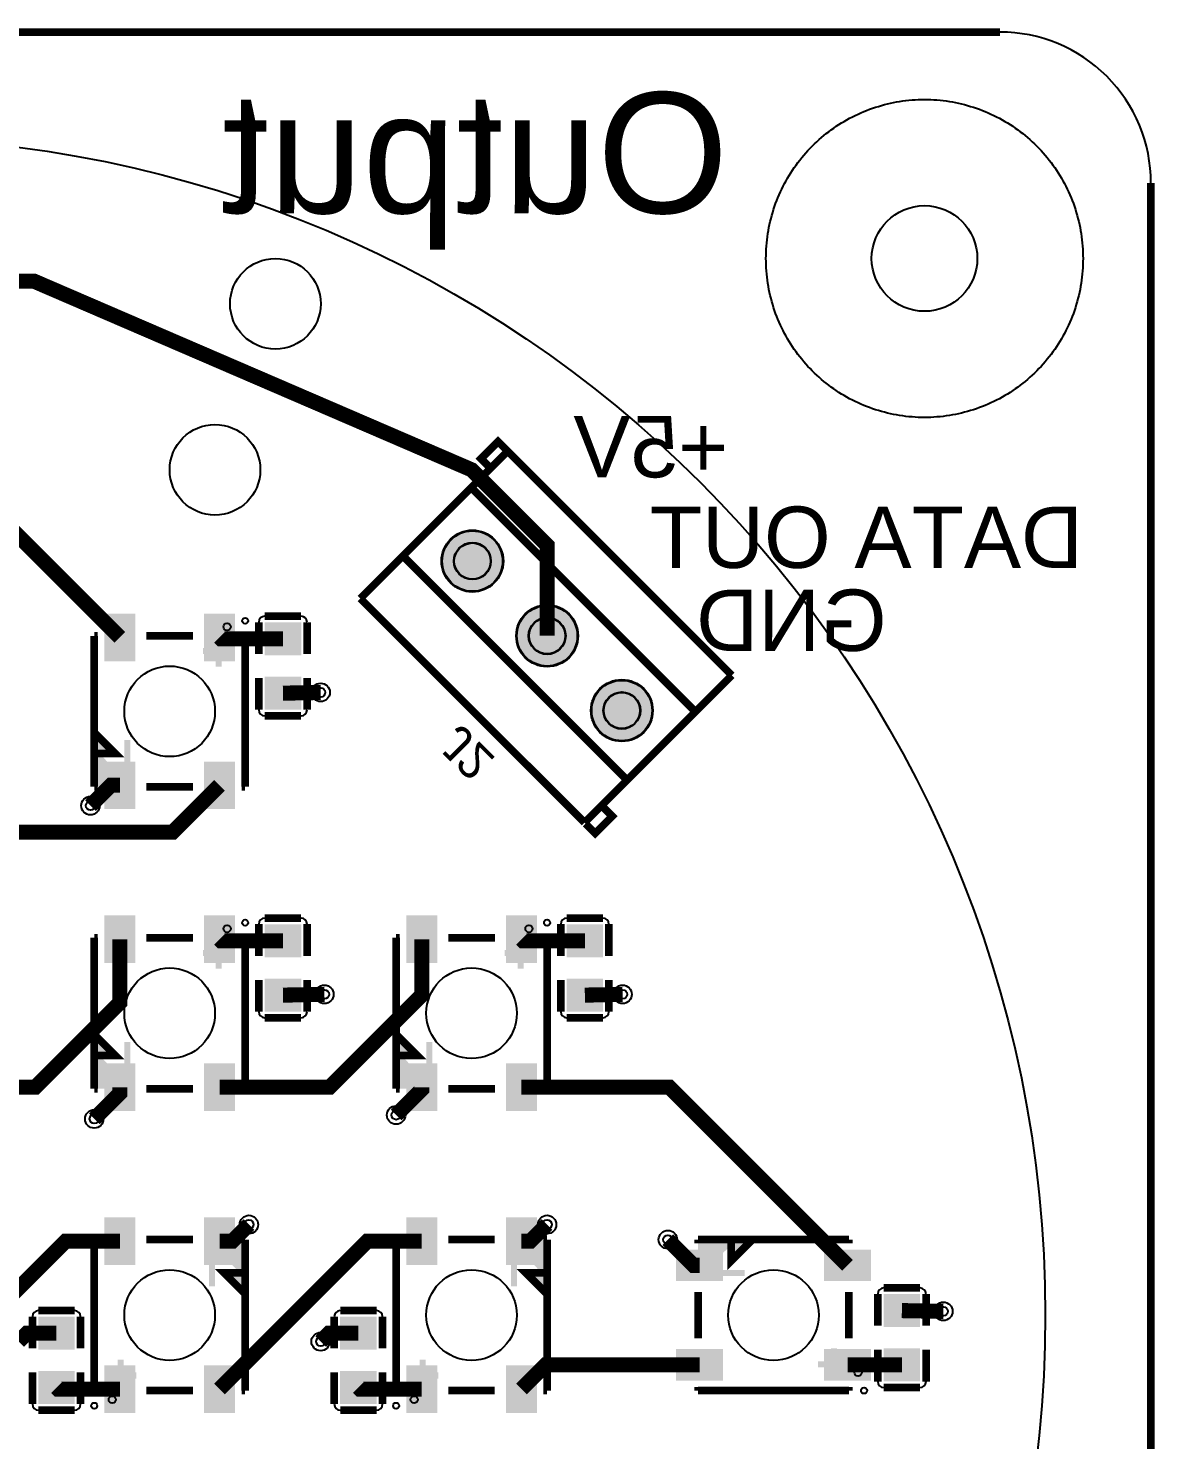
# Model space of a CAD drawing. Header units: millimetres. Extents: x -0.1 to 85.1, y -0.1 to 85.1.
# Drawn here: x 47.81 to 85.13, y 38.37 to 85.13 of the extents above; entities that cross this region are included whole.
import ezdxf

# ---------------------------------------------------------------- set-up
doc = ezdxf.new("R2010")
doc.units = ezdxf.units.MM
for name, color, linetype, true_color in [('BoardOutLine', 7, 'Continuous', 0xff00ff), ('BottomLayer', 7, 'Continuous', 0x0000ff), ('BottomSilkLayer', 7, 'Continuous', 0x66cc33), ('BottomSolderMaskLayer', 7, 'Continuous', 0xaa00ff), ('Document', 7, 'Continuous', 0xffffff), ('Hole', 7, 'Continuous', 0x222222), ('Multi-Layer', 7, 'Continuous', 0xc0c0c0), ('TopLayer', 7, 'Continuous', 0xff0000), ('TopPasteMaskLayer', 7, 'Continuous', 0x808080), ('TopSilkLayer', 7, 'Continuous', 0xffcc00), ('TopSolderMaskLayer', 7, 'Continuous', 0x800080)]:
    doc.layers.add(name, color=color, linetype=linetype, true_color=true_color)
doc.styles.get("Standard").update_dxf_attribs({"font": 'arial.ttf'})

msp = doc.modelspace()

# ---------------------------------------------------------------- hatches: boundary and pattern name
at = {"layer": 'BottomSolderMaskLayer'}
for points in [[(61.501, 67.476, 1), (63.552, 67.476, 1)], [(63.976, 65.001, 1), (66.027, 65.001, 1)], [(66.451, 62.526, 1), (68.502, 62.526, 1)]]:
    msp.add_hatch(color=256, dxfattribs=at).paths.add_polyline_path(points)
at = {"layer": 'Document'}
for points in [[(54.224, 65.024), (54.224, 63.974), (54.024, 63.974), (54.024, 65.024)], [(53.599, 64.599), (54.649, 64.599), (54.649, 64.399), (53.599, 64.399)], [(51.199, 59.999), (49.999, 59.999), (49.999, 61.299)], [(50.999, 60.499), (50.999, 61.549), (51.199, 61.549), (51.199, 60.499)], [(54.224, 55.024), (54.224, 53.974), (54.024, 53.974), (54.024, 55.024)], [(64.224, 55.024), (64.224, 53.974), (64.024, 53.974), (64.024, 55.024)], [(53.599, 54.599), (54.649, 54.599), (54.649, 54.399), (53.599, 54.399)], [(63.599, 54.599), (64.649, 54.599), (64.649, 54.399), (63.599, 54.399)], [(50.999, 50.499), (50.999, 51.549), (51.199, 51.549), (51.199, 50.499)], [(60.999, 50.499), (60.999, 51.549), (61.199, 51.549), (61.199, 50.499)], [(51.199, 49.999), (49.999, 49.999), (49.999, 51.299)], [(61.199, 49.999), (59.999, 49.999), (59.999, 51.299)], [(53.799, 44.999), (54.999, 44.999), (54.999, 43.699)], [(63.799, 44.999), (64.999, 44.999), (64.999, 43.699)], [(69.999, 43.799), (69.999, 44.999), (71.299, 44.999)], [(53.999, 44.499), (53.999, 43.449), (53.799, 43.449), (53.799, 44.499)], [(63.999, 44.499), (63.999, 43.449), (63.799, 43.449), (63.799, 44.499)], [(70.499, 43.999), (71.549, 43.999), (71.549, 43.799), (70.499, 43.799)], [(74.599, 41.399), (74.599, 40.349), (74.399, 40.349), (74.399, 41.399)], [(50.774, 39.974), (50.774, 41.024), (50.974, 41.024), (50.974, 39.974)], [(60.774, 39.974), (60.774, 41.024), (60.974, 41.024), (60.974, 39.974)], [(75.024, 40.774), (73.974, 40.774), (73.974, 40.974), (75.024, 40.974)], [(51.399, 40.399), (50.349, 40.399), (50.349, 40.599), (51.399, 40.599)], [(61.399, 40.399), (60.349, 40.399), (60.349, 40.599), (61.399, 40.599)]]:
    msp.add_hatch(color=256, dxfattribs=at).paths.add_polyline_path(points)
at = {"layer": 'Multi-Layer'}
for points in [[(61.526, 67.476, 1), (63.526, 67.476, 1)], [(64.001, 65.001, 1), (66.001, 65.001, 1)], [(66.476, 62.526, 1), (68.476, 62.526, 1)]]:
    msp.add_hatch(color=256, dxfattribs=at).paths.add_polyline_path(points)
at = {"layer": 'TopLayer'}
for points in [[(50.35, 64.198), (50.35, 65.7), (51.348, 65.7), (51.348, 64.198)], [(53.65, 64.198), (53.65, 65.7), (54.648, 65.7), (54.648, 64.198)], [(55.7, 64.4), (55.7, 65.4), (56.8, 65.4), (56.8, 64.4)], [(55.7, 62.6), (55.7, 63.6), (56.8, 63.6), (56.8, 62.6)], [(50.35, 59.3), (50.35, 60.798), (51.348, 60.798), (51.348, 59.3)], [(53.65, 59.3), (53.65, 60.798), (54.648, 60.798), (54.648, 59.3)], [(50.35, 54.198), (50.35, 55.7), (51.348, 55.7), (51.348, 54.198)], [(53.65, 54.198), (53.65, 55.7), (54.648, 55.7), (54.648, 54.198)], [(60.35, 54.198), (60.35, 55.7), (61.348, 55.7), (61.348, 54.198)], [(63.65, 54.198), (63.65, 55.7), (64.648, 55.7), (64.648, 54.198)], [(55.7, 54.4), (55.7, 55.4), (56.8, 55.4), (56.8, 54.4)], [(65.7, 54.4), (65.7, 55.4), (66.8, 55.4), (66.8, 54.4)], [(55.7, 52.6), (55.7, 53.6), (56.8, 53.6), (56.8, 52.6)], [(65.7, 52.6), (65.7, 53.6), (66.8, 53.6), (66.8, 52.6)], [(50.35, 49.3), (50.35, 50.798), (51.348, 50.798), (51.348, 49.3)], [(53.65, 49.3), (53.65, 50.798), (54.648, 50.798), (54.648, 49.3)], [(60.35, 49.3), (60.35, 50.798), (61.348, 50.798), (61.348, 49.3)], [(63.65, 49.3), (63.65, 50.798), (64.648, 50.798), (64.648, 49.3)], [(51.348, 45.698), (51.348, 44.2), (50.35, 44.2), (50.35, 45.698)], [(54.648, 45.698), (54.648, 44.2), (53.65, 44.2), (53.65, 45.698)], [(61.348, 45.698), (61.348, 44.2), (60.35, 44.2), (60.35, 45.698)], [(64.648, 45.698), (64.648, 44.2), (63.65, 44.2), (63.65, 45.698)], [(69.3, 44.648), (70.798, 44.648), (70.798, 43.65), (69.3, 43.65)], [(74.198, 44.648), (75.699, 44.648), (75.699, 43.65), (74.198, 43.65)], [(77.3, 43.15), (77.3, 42.15), (76.2, 42.15), (76.2, 43.15)], [(48.2, 41.4), (48.2, 42.4), (49.3, 42.4), (49.3, 41.4)], [(59.3, 42.4), (59.3, 41.4), (58.2, 41.4), (58.2, 42.4)], [(69.3, 41.348), (70.798, 41.348), (70.798, 40.35), (69.3, 40.35)], [(74.198, 41.348), (75.699, 41.348), (75.699, 40.35), (74.198, 40.35)], [(77.3, 41.35), (77.3, 40.35), (76.2, 40.35), (76.2, 41.35)], [(51.348, 40.8), (51.348, 39.298), (50.35, 39.298), (50.35, 40.8)], [(54.648, 40.8), (54.648, 39.298), (53.65, 39.298), (53.65, 40.8)], [(61.348, 40.8), (61.348, 39.298), (60.35, 39.298), (60.35, 40.8)], [(64.648, 40.8), (64.648, 39.298), (63.65, 39.298), (63.65, 40.8)], [(48.2, 39.6), (48.2, 40.6), (49.3, 40.6), (49.3, 39.6)], [(59.3, 40.6), (59.3, 39.6), (58.2, 39.6), (58.2, 40.6)]]:
    msp.add_hatch(color=256, dxfattribs=at).paths.add_polyline_path(points)
at = {"layer": 'TopPasteMaskLayer'}
for points in [[(50.35, 64.198), (50.35, 65.7), (51.348, 65.7), (51.348, 64.198)], [(53.65, 64.198), (53.65, 65.7), (54.648, 65.7), (54.648, 64.198)], [(55.7, 64.4), (55.7, 65.4), (56.8, 65.4), (56.8, 64.4)], [(55.7, 62.6), (55.7, 63.6), (56.8, 63.6), (56.8, 62.6)], [(50.35, 59.3), (50.35, 60.798), (51.348, 60.798), (51.348, 59.3)], [(53.65, 59.3), (53.65, 60.798), (54.648, 60.798), (54.648, 59.3)], [(50.35, 54.198), (50.35, 55.7), (51.348, 55.7), (51.348, 54.198)], [(53.65, 54.198), (53.65, 55.7), (54.648, 55.7), (54.648, 54.198)], [(60.35, 54.198), (60.35, 55.7), (61.348, 55.7), (61.348, 54.198)], [(63.65, 54.198), (63.65, 55.7), (64.648, 55.7), (64.648, 54.198)], [(55.7, 54.4), (55.7, 55.4), (56.8, 55.4), (56.8, 54.4)], [(65.7, 54.4), (65.7, 55.4), (66.8, 55.4), (66.8, 54.4)], [(55.7, 52.6), (55.7, 53.6), (56.8, 53.6), (56.8, 52.6)], [(65.7, 52.6), (65.7, 53.6), (66.8, 53.6), (66.8, 52.6)], [(50.35, 49.3), (50.35, 50.798), (51.348, 50.798), (51.348, 49.3)], [(53.65, 49.3), (53.65, 50.798), (54.648, 50.798), (54.648, 49.3)], [(60.35, 49.3), (60.35, 50.798), (61.348, 50.798), (61.348, 49.3)], [(63.65, 49.3), (63.65, 50.798), (64.648, 50.798), (64.648, 49.3)], [(51.348, 45.698), (51.348, 44.2), (50.35, 44.2), (50.35, 45.698)], [(54.648, 45.698), (54.648, 44.2), (53.65, 44.2), (53.65, 45.698)], [(61.348, 45.698), (61.348, 44.2), (60.35, 44.2), (60.35, 45.698)], [(64.648, 45.698), (64.648, 44.2), (63.65, 44.2), (63.65, 45.698)], [(69.3, 44.648), (70.798, 44.648), (70.798, 43.65), (69.3, 43.65)], [(74.198, 44.648), (75.699, 44.648), (75.699, 43.65), (74.198, 43.65)], [(77.3, 43.15), (77.3, 42.15), (76.2, 42.15), (76.2, 43.15)], [(48.2, 41.4), (48.2, 42.4), (49.3, 42.4), (49.3, 41.4)], [(59.3, 42.4), (59.3, 41.4), (58.2, 41.4), (58.2, 42.4)], [(69.3, 41.348), (70.798, 41.348), (70.798, 40.35), (69.3, 40.35)], [(74.198, 41.348), (75.699, 41.348), (75.699, 40.35), (74.198, 40.35)], [(77.3, 41.35), (77.3, 40.35), (76.2, 40.35), (76.2, 41.35)], [(51.348, 40.8), (51.348, 39.298), (50.35, 39.298), (50.35, 40.8)], [(54.648, 40.8), (54.648, 39.298), (53.65, 39.298), (53.65, 40.8)], [(61.348, 40.8), (61.348, 39.298), (60.35, 39.298), (60.35, 40.8)], [(64.648, 40.8), (64.648, 39.298), (63.65, 39.298), (63.65, 40.8)], [(48.2, 39.6), (48.2, 40.6), (49.3, 40.6), (49.3, 39.6)], [(59.3, 40.6), (59.3, 39.6), (58.2, 39.6), (58.2, 40.6)]]:
    msp.add_hatch(color=256, dxfattribs=at).paths.add_polyline_path(points)
at = {"layer": 'TopSilkLayer'}
for points in [[(50.699, 61.099), (50.099, 61.099), (49.999, 61.199), (49.999, 61.799)], [(50.699, 51.099), (50.099, 51.099), (49.999, 51.199), (49.999, 51.799)], [(60.699, 51.099), (60.099, 51.099), (59.999, 51.199), (59.999, 51.799)], [(71.099, 44.299), (71.099, 44.899), (71.199, 44.999), (71.799, 44.999)], [(54.299, 43.899), (54.899, 43.899), (54.999, 43.799), (54.999, 43.199)], [(64.299, 43.899), (64.899, 43.899), (64.999, 43.799), (64.999, 43.199)]]:
    msp.add_hatch(color=256, dxfattribs=at).paths.add_polyline_path(points)
at = {"layer": 'TopSolderMaskLayer'}
for points in [[(61.501, 67.476, 1), (63.552, 67.476, 1)], [(63.976, 65.001, 1), (66.027, 65.001, 1)], [(50.333, 64.16), (50.333, 65.738), (51.365, 65.738), (51.365, 64.16)], [(53.633, 64.16), (53.633, 65.738), (54.665, 65.738), (54.665, 64.16)], [(55.644, 64.354), (55.644, 65.446), (56.856, 65.446), (56.856, 64.354)], [(55.644, 62.554), (55.644, 63.646), (56.856, 63.646), (56.856, 62.554)], [(66.451, 62.526, 1), (68.502, 62.526, 1)], [(50.333, 59.262), (50.333, 60.836), (51.365, 60.836), (51.365, 59.262)], [(53.633, 59.262), (53.633, 60.836), (54.665, 60.836), (54.665, 59.262)], [(50.333, 54.16), (50.333, 55.738), (51.365, 55.738), (51.365, 54.16)], [(53.633, 54.16), (53.633, 55.738), (54.665, 55.738), (54.665, 54.16)], [(60.333, 54.16), (60.333, 55.738), (61.365, 55.738), (61.365, 54.16)], [(63.633, 54.16), (63.633, 55.738), (64.665, 55.738), (64.665, 54.16)], [(55.644, 54.354), (55.644, 55.446), (56.856, 55.446), (56.856, 54.354)], [(65.644, 54.354), (65.644, 55.446), (66.856, 55.446), (66.856, 54.354)], [(55.644, 52.554), (55.644, 53.646), (56.856, 53.646), (56.856, 52.554)], [(65.644, 52.554), (65.644, 53.646), (66.856, 53.646), (66.856, 52.554)], [(50.333, 49.262), (50.333, 50.836), (51.365, 50.836), (51.365, 49.262)], [(53.633, 49.262), (53.633, 50.836), (54.665, 50.836), (54.665, 49.262)], [(60.333, 49.262), (60.333, 50.836), (61.365, 50.836), (61.365, 49.262)], [(63.633, 49.262), (63.633, 50.836), (64.665, 50.836), (64.665, 49.262)], [(51.365, 45.736), (51.365, 44.162), (50.333, 44.162), (50.333, 45.736)], [(54.665, 45.736), (54.665, 44.162), (53.633, 44.162), (53.633, 45.736)], [(61.365, 45.736), (61.365, 44.162), (60.333, 44.162), (60.333, 45.736)], [(64.665, 45.736), (64.665, 44.162), (63.633, 44.162), (63.633, 45.736)], [(69.274, 44.673), (70.824, 44.673), (70.824, 43.625), (69.274, 43.625)], [(74.173, 44.673), (75.725, 44.673), (75.725, 43.625), (74.173, 43.625)], [(77.356, 43.196), (77.356, 42.104), (76.144, 42.104), (76.144, 43.196)], [(48.144, 41.354), (48.144, 42.446), (49.356, 42.446), (49.356, 41.354)], [(59.356, 42.446), (59.356, 41.354), (58.144, 41.354), (58.144, 42.446)], [(69.274, 41.373), (70.824, 41.373), (70.824, 40.324), (69.274, 40.324)], [(74.173, 41.373), (75.725, 41.373), (75.725, 40.324), (74.173, 40.324)], [(77.356, 41.396), (77.356, 40.304), (76.144, 40.304), (76.144, 41.396)], [(51.365, 40.838), (51.365, 39.26), (50.333, 39.26), (50.333, 40.838)], [(54.665, 40.838), (54.665, 39.26), (53.633, 39.26), (53.633, 40.838)], [(61.365, 40.838), (61.365, 39.26), (60.333, 39.26), (60.333, 40.838)], [(64.665, 40.838), (64.665, 39.26), (63.633, 39.26), (63.633, 40.838)], [(48.144, 39.554), (48.144, 40.646), (49.356, 40.646), (49.356, 39.554)], [(59.356, 40.646), (59.356, 39.554), (58.144, 39.554), (58.144, 40.646)]]:
    msp.add_hatch(color=256, dxfattribs=at).paths.add_polyline_path(points)

# ---------------------------------------------------------------- linework, layer by layer
at = {"layer": 'BoardOutLine', "const_width": 0.254}
for points in [[(5, 85), (80, 85)], [(85, 80), (85, 5)]]:
    msp.add_lwpolyline(points, dxfattribs=at)
at = {"layer": 'BoardOutLine'}
msp.add_arc((80, 80), 5, 359.9997, 90, dxfattribs=at)
at = {"layer": 'BottomLayer'}
msp.add_lwpolyline([(72.25, 77.5), (72.251, 77.603), (72.253, 77.707), (72.258, 77.81), (72.265, 77.913), (72.274, 78.016), (72.285, 78.118), (72.297, 78.221), (72.312, 78.323), (72.329, 78.425), (72.348, 78.527), (72.369, 78.628), (72.392, 78.728), (72.417, 78.829), (72.443, 78.928), (72.472, 79.028), (72.503, 79.126), (72.536, 79.224), (72.57, 79.322), (72.607, 79.418), (72.645, 79.514), (72.685, 79.609), (72.727, 79.704), (72.771, 79.797), (72.817, 79.89), (72.865, 79.981), (72.914, 80.072), (72.965, 80.162), (73.018, 80.25), (73.073, 80.338), (73.129, 80.425), (73.187, 80.51), (73.247, 80.594), (73.308, 80.677), (73.371, 80.759), (73.436, 80.84), (73.502, 80.919), (73.57, 80.997), (73.639, 81.074), (73.71, 81.149), (73.782, 81.223), (73.856, 81.295), (73.931, 81.366), (74.007, 81.436), (74.085, 81.504), (74.164, 81.57), (74.244, 81.635), (74.326, 81.698), (74.409, 81.76), (74.493, 81.82), (74.578, 81.878), (74.665, 81.935), (74.752, 81.99), (74.841, 82.043), (74.93, 82.094), (75.021, 82.144), (75.112, 82.192), (75.205, 82.238), (75.298, 82.282), (75.392, 82.325), (75.487, 82.365), (75.583, 82.404), (75.679, 82.441), (75.777, 82.475), (75.875, 82.508), (75.973, 82.539), (76.072, 82.568), (76.172, 82.596), (76.272, 82.621), (76.373, 82.644), (76.474, 82.665), (76.575, 82.684), (76.677, 82.701), (76.779, 82.717), (76.882, 82.73), (76.984, 82.741), (77.087, 82.75), (77.19, 82.757), (77.293, 82.762), (77.397, 82.765), (77.5, 82.766), (77.603, 82.765), (77.707, 82.762), (77.81, 82.757), (77.913, 82.75), (78.016, 82.741), (78.118, 82.73), (78.221, 82.717), (78.323, 82.701), (78.425, 82.684), (78.526, 82.665), (78.627, 82.644), (78.728, 82.621), (78.828, 82.596), (78.928, 82.568), (79.027, 82.539), (79.125, 82.508), (79.223, 82.475), (79.321, 82.441), (79.417, 82.404), (79.513, 82.365), (79.608, 82.325), (79.702, 82.282), (79.795, 82.238), (79.888, 82.192), (79.979, 82.144), (80.07, 82.094), (80.159, 82.043), (80.248, 81.99), (80.335, 81.935), (80.422, 81.878), (80.507, 81.82), (80.591, 81.76), (80.674, 81.698), (80.756, 81.635), (80.836, 81.57), (80.915, 81.504), (80.993, 81.436), (81.069, 81.366), (81.144, 81.295), (81.218, 81.223), (81.29, 81.149), (81.361, 81.074), (81.43, 80.997), (81.498, 80.919), (81.564, 80.84), (81.629, 80.759), (81.692, 80.677), (81.753, 80.594), (81.813, 80.51), (81.871, 80.425), (81.927, 80.338), (81.982, 80.25), (82.035, 80.162), (82.086, 80.072), (82.135, 79.981), (82.183, 79.89), (82.229, 79.797), (82.273, 79.704), (82.315, 79.609), (82.355, 79.514), (82.393, 79.418), (82.43, 79.322), (82.464, 79.224), (82.497, 79.126), (82.528, 79.028), (82.557, 78.928), (82.583, 78.829), (82.608, 78.728), (82.631, 78.628), (82.652, 78.527), (82.671, 78.425), (82.688, 78.323), (82.703, 78.221), (82.715, 78.118), (82.726, 78.016), (82.735, 77.913), (82.742, 77.81), (82.747, 77.707), (82.749, 77.603), (82.75, 77.5), (82.749, 77.397), (82.747, 77.293), (82.742, 77.19), (82.735, 77.087), (82.726, 76.984), (82.715, 76.882), (82.703, 76.779), (82.688, 76.677), (82.671, 76.575), (82.652, 76.473), (82.631, 76.372), (82.608, 76.272), (82.583, 76.171), (82.557, 76.072), (82.528, 75.972), (82.497, 75.874), (82.464, 75.776), (82.43, 75.678), (82.393, 75.582), (82.355, 75.486), (82.315, 75.391), (82.273, 75.296), (82.229, 75.203), (82.183, 75.11), (82.135, 75.019), (82.086, 74.928), (82.035, 74.838), (81.982, 74.75), (81.927, 74.662), (81.871, 74.575), (81.813, 74.49), (81.753, 74.406), (81.692, 74.323), (81.629, 74.241), (81.564, 74.16), (81.498, 74.081), (81.43, 74.003), (81.361, 73.926), (81.29, 73.851), (81.218, 73.777), (81.144, 73.705), (81.069, 73.634), (80.993, 73.564), (80.915, 73.496), (80.836, 73.43), (80.756, 73.365), (80.674, 73.302), (80.591, 73.24), (80.507, 73.18), (80.422, 73.122), (80.335, 73.065), (80.248, 73.01), (80.159, 72.957), (80.07, 72.906), (79.979, 72.856), (79.888, 72.808), (79.795, 72.762), (79.702, 72.718), (79.608, 72.675), (79.513, 72.635), (79.417, 72.596), (79.321, 72.559), (79.223, 72.525), (79.125, 72.492), (79.027, 72.461), (78.928, 72.432), (78.828, 72.404), (78.728, 72.379), (78.627, 72.356), (78.526, 72.335), (78.425, 72.316), (78.323, 72.299), (78.221, 72.283), (78.118, 72.27), (78.016, 72.259), (77.913, 72.25), (77.81, 72.243), (77.707, 72.238), (77.603, 72.235), (77.5, 72.234), (77.397, 72.235), (77.293, 72.238), (77.19, 72.243), (77.087, 72.25), (76.984, 72.259), (76.882, 72.27), (76.779, 72.283), (76.677, 72.299), (76.575, 72.316), (76.474, 72.335), (76.373, 72.356), (76.272, 72.379), (76.172, 72.404), (76.072, 72.432), (75.973, 72.461), (75.875, 72.492), (75.777, 72.525), (75.679, 72.559), (75.583, 72.596), (75.487, 72.635), (75.392, 72.675), (75.298, 72.718), (75.205, 72.762), (75.112, 72.808), (75.021, 72.856), (74.93, 72.906), (74.841, 72.957), (74.752, 73.01), (74.665, 73.065), (74.578, 73.122), (74.493, 73.18), (74.409, 73.24), (74.326, 73.302), (74.244, 73.365), (74.164, 73.43), (74.085, 73.496), (74.007, 73.564), (73.931, 73.634), (73.856, 73.705), (73.782, 73.777), (73.71, 73.851), (73.639, 73.926), (73.57, 74.003), (73.502, 74.081), (73.436, 74.16), (73.371, 74.241), (73.308, 74.323), (73.247, 74.406), (73.187, 74.49), (73.129, 74.575), (73.073, 74.662), (73.018, 74.75), (72.965, 74.838), (72.914, 74.928), (72.865, 75.019), (72.817, 75.11), (72.771, 75.203), (72.727, 75.296), (72.685, 75.391), (72.645, 75.486), (72.607, 75.582), (72.57, 75.678), (72.536, 75.776), (72.503, 75.874), (72.472, 75.972), (72.443, 76.072), (72.417, 76.171), (72.392, 76.272), (72.369, 76.372), (72.348, 76.473), (72.329, 76.575), (72.312, 76.677), (72.297, 76.779), (72.285, 76.882), (72.274, 76.984), (72.265, 77.087), (72.258, 77.19), (72.253, 77.293), (72.251, 77.397), (72.25, 77.5)], close=True, dxfattribs=at)
at = {"layer": 'BottomSilkLayer', "const_width": 0.254}
for points in [[(63.693, 71.118), (63.375, 71.436), (62.809, 70.87), (63.127, 70.552)], [(58.814, 66.239), (63.693, 71.118)], [(63.693, 71.118), (71.118, 63.693)], [(62.486, 69.911), (69.911, 62.486)], [(60.225, 67.649), (67.649, 60.225)], [(58.814, 66.239), (66.239, 58.814)], [(66.239, 58.814), (71.118, 63.693)], [(66.274, 58.779), (66.592, 58.46), (67.158, 59.026), (66.84, 59.344)]]:
    msp.add_lwpolyline(points, dxfattribs=at)
at = {"layer": 'BottomSolderMaskLayer'}
for centre, radius in [((62.526, 67.476), 1.025), ((62.526, 67.476), 0.615), ((65.001, 65.001), 1.025), ((65.001, 65.001), 0.615), ((67.476, 62.526), 1.025), ((67.476, 62.526), 0.615)]:
    msp.add_circle(centre, radius, dxfattribs=at)
at = {"layer": 'Document'}
for centre in [(54.399, 65.299), (54.399, 55.299), (64.399, 55.299), (75.299, 40.599), (50.599, 39.699), (60.599, 39.699)]:
    msp.add_circle(centre, 0.12, dxfattribs=at)
at = {"layer": 'Hole'}
for centre in [(57.5, 63.125), (49.875, 59.375), (57.625, 53.125), (67.5, 53.125), (50, 49), (60, 49.125), (55.125, 45.5), (65, 45.5), (69, 45), (78.125, 42.625), (57.5, 41.625)]:
    msp.add_circle(centre, 0.152, dxfattribs=at)
at = {"layer": 'Multi-Layer'}
for centre, radius in [((77.5, 77.5), 1.75), ((56, 76), 1.5), ((54, 70.5), 1.5), ((62.526, 67.476), 1), ((62.526, 67.476), 0.6), ((65.001, 65.001), 1), ((65.001, 65.001), 0.6), ((57.5, 63.125), 0.305), ((67.476, 62.526), 1), ((67.476, 62.526), 0.6), ((49.875, 59.375), 0.305), ((57.625, 53.125), 0.305), ((67.5, 53.125), 0.305), ((50, 49), 0.305), ((60, 49.125), 0.305), ((55.125, 45.5), 0.305), ((65, 45.5), 0.305), ((69, 45), 0.305), ((78.125, 42.625), 0.305), ((57.5, 41.625), 0.305)]:
    msp.add_circle(centre, radius, dxfattribs=at)
at = {"layer": 'TopLayer'}
msp.add_lwpolyline([(72.25, 77.5), (72.251, 77.603), (72.253, 77.707), (72.258, 77.81), (72.265, 77.913), (72.274, 78.016), (72.285, 78.118), (72.297, 78.221), (72.312, 78.323), (72.329, 78.425), (72.348, 78.527), (72.369, 78.628), (72.392, 78.728), (72.417, 78.829), (72.443, 78.928), (72.472, 79.028), (72.503, 79.126), (72.536, 79.224), (72.57, 79.322), (72.607, 79.418), (72.645, 79.514), (72.685, 79.609), (72.727, 79.704), (72.771, 79.797), (72.817, 79.89), (72.865, 79.981), (72.914, 80.072), (72.965, 80.162), (73.018, 80.25), (73.073, 80.338), (73.129, 80.425), (73.187, 80.51), (73.247, 80.594), (73.308, 80.677), (73.371, 80.759), (73.436, 80.84), (73.502, 80.919), (73.57, 80.997), (73.639, 81.074), (73.71, 81.149), (73.782, 81.223), (73.856, 81.295), (73.931, 81.366), (74.007, 81.436), (74.085, 81.504), (74.164, 81.57), (74.244, 81.635), (74.326, 81.698), (74.409, 81.76), (74.493, 81.82), (74.578, 81.878), (74.665, 81.935), (74.752, 81.99), (74.841, 82.043), (74.93, 82.094), (75.021, 82.144), (75.112, 82.192), (75.205, 82.238), (75.298, 82.282), (75.392, 82.325), (75.487, 82.365), (75.583, 82.404), (75.679, 82.441), (75.777, 82.475), (75.875, 82.508), (75.973, 82.539), (76.072, 82.568), (76.172, 82.596), (76.272, 82.621), (76.373, 82.644), (76.474, 82.665), (76.575, 82.684), (76.677, 82.701), (76.779, 82.717), (76.882, 82.73), (76.984, 82.741), (77.087, 82.75), (77.19, 82.757), (77.293, 82.762), (77.397, 82.765), (77.5, 82.766), (77.603, 82.765), (77.707, 82.762), (77.81, 82.757), (77.913, 82.75), (78.016, 82.741), (78.118, 82.73), (78.221, 82.717), (78.323, 82.701), (78.425, 82.684), (78.526, 82.665), (78.627, 82.644), (78.728, 82.621), (78.828, 82.596), (78.928, 82.568), (79.027, 82.539), (79.125, 82.508), (79.223, 82.475), (79.321, 82.441), (79.417, 82.404), (79.513, 82.365), (79.608, 82.325), (79.702, 82.282), (79.795, 82.238), (79.888, 82.192), (79.979, 82.144), (80.07, 82.094), (80.159, 82.043), (80.248, 81.99), (80.335, 81.935), (80.422, 81.878), (80.507, 81.82), (80.591, 81.76), (80.674, 81.698), (80.756, 81.635), (80.836, 81.57), (80.915, 81.504), (80.993, 81.436), (81.069, 81.366), (81.144, 81.295), (81.218, 81.223), (81.29, 81.149), (81.361, 81.074), (81.43, 80.997), (81.498, 80.919), (81.564, 80.84), (81.629, 80.759), (81.692, 80.677), (81.753, 80.594), (81.813, 80.51), (81.871, 80.425), (81.927, 80.338), (81.982, 80.25), (82.035, 80.162), (82.086, 80.072), (82.135, 79.981), (82.183, 79.89), (82.229, 79.797), (82.273, 79.704), (82.315, 79.609), (82.355, 79.514), (82.393, 79.418), (82.43, 79.322), (82.464, 79.224), (82.497, 79.126), (82.528, 79.028), (82.557, 78.928), (82.583, 78.829), (82.608, 78.728), (82.631, 78.628), (82.652, 78.527), (82.671, 78.425), (82.688, 78.323), (82.703, 78.221), (82.715, 78.118), (82.726, 78.016), (82.735, 77.913), (82.742, 77.81), (82.747, 77.707), (82.749, 77.603), (82.75, 77.5), (82.749, 77.397), (82.747, 77.293), (82.742, 77.19), (82.735, 77.087), (82.726, 76.984), (82.715, 76.882), (82.703, 76.779), (82.688, 76.677), (82.671, 76.575), (82.652, 76.473), (82.631, 76.372), (82.608, 76.272), (82.583, 76.171), (82.557, 76.072), (82.528, 75.972), (82.497, 75.874), (82.464, 75.776), (82.43, 75.678), (82.393, 75.582), (82.355, 75.486), (82.315, 75.391), (82.273, 75.296), (82.229, 75.203), (82.183, 75.11), (82.135, 75.019), (82.086, 74.928), (82.035, 74.838), (81.982, 74.75), (81.927, 74.662), (81.871, 74.575), (81.813, 74.49), (81.753, 74.406), (81.692, 74.323), (81.629, 74.241), (81.564, 74.16), (81.498, 74.081), (81.43, 74.003), (81.361, 73.926), (81.29, 73.851), (81.218, 73.777), (81.144, 73.705), (81.069, 73.634), (80.993, 73.564), (80.915, 73.496), (80.836, 73.43), (80.756, 73.365), (80.674, 73.302), (80.591, 73.24), (80.507, 73.18), (80.422, 73.122), (80.335, 73.065), (80.248, 73.01), (80.159, 72.957), (80.07, 72.906), (79.979, 72.856), (79.888, 72.808), (79.795, 72.762), (79.702, 72.718), (79.608, 72.675), (79.513, 72.635), (79.417, 72.596), (79.321, 72.559), (79.223, 72.525), (79.125, 72.492), (79.027, 72.461), (78.928, 72.432), (78.828, 72.404), (78.728, 72.379), (78.627, 72.356), (78.526, 72.335), (78.425, 72.316), (78.323, 72.299), (78.221, 72.283), (78.118, 72.27), (78.016, 72.259), (77.913, 72.25), (77.81, 72.243), (77.707, 72.238), (77.603, 72.235), (77.5, 72.234), (77.397, 72.235), (77.293, 72.238), (77.19, 72.243), (77.087, 72.25), (76.984, 72.259), (76.882, 72.27), (76.779, 72.283), (76.677, 72.299), (76.575, 72.316), (76.474, 72.335), (76.373, 72.356), (76.272, 72.379), (76.172, 72.404), (76.072, 72.432), (75.973, 72.461), (75.875, 72.492), (75.777, 72.525), (75.679, 72.559), (75.583, 72.596), (75.487, 72.635), (75.392, 72.675), (75.298, 72.718), (75.205, 72.762), (75.112, 72.808), (75.021, 72.856), (74.93, 72.906), (74.841, 72.957), (74.752, 73.01), (74.665, 73.065), (74.578, 73.122), (74.493, 73.18), (74.409, 73.24), (74.326, 73.302), (74.244, 73.365), (74.164, 73.43), (74.085, 73.496), (74.007, 73.564), (73.931, 73.634), (73.856, 73.705), (73.782, 73.777), (73.71, 73.851), (73.639, 73.926), (73.57, 74.003), (73.502, 74.081), (73.436, 74.16), (73.371, 74.241), (73.308, 74.323), (73.247, 74.406), (73.187, 74.49), (73.129, 74.575), (73.073, 74.662), (73.018, 74.75), (72.965, 74.838), (72.914, 74.928), (72.865, 75.019), (72.817, 75.11), (72.771, 75.203), (72.727, 75.296), (72.685, 75.391), (72.645, 75.486), (72.607, 75.582), (72.57, 75.678), (72.536, 75.776), (72.503, 75.874), (72.472, 75.972), (72.443, 76.072), (72.417, 76.171), (72.392, 76.272), (72.369, 76.372), (72.348, 76.473), (72.329, 76.575), (72.312, 76.677), (72.297, 76.779), (72.285, 76.882), (72.274, 76.984), (72.265, 77.087), (72.258, 77.19), (72.253, 77.293), (72.251, 77.397), (72.25, 77.5)], close=True, dxfattribs=at)
at = {"layer": 'TopLayer', "const_width": 0.5}
for points in [[(40.851, 74.95), (42.649, 76.751), (48.001, 76.751), (62.499, 70.5), (64.999, 68.001), (64.999, 65.001)], [(50.85, 64.95), (45.75, 70.05), (44.15, 70.05)], [(54.15, 64.95), (54.2, 64.9), (56.25, 64.9)], [(57.501, 63.124), (56.251, 63.101)], [(44.15, 60.05), (45.7, 58.5), (52.6, 58.5), (54.15, 60.05)], [(49.875, 59.375), (50.55, 60.05), (50.85, 60.05)], [(44.15, 50.05), (48.05, 50.05), (50.85, 52.85), (50.85, 54.95)], [(54.15, 54.95), (54.2, 54.9), (56.25, 54.9)], [(54.15, 50.05), (57.8, 50.05), (60.85, 53.1), (60.85, 54.95)], [(64.15, 54.95), (64.2, 54.9), (66.25, 54.9)], [(57.625, 53.124), (56.251, 53.099)], [(67.5, 53.124), (66.251, 53.099)], [(50, 49), (50.85, 49.85), (50.85, 50.05)], [(60, 49.125), (60.85, 49.975), (60.85, 50.05)], [(74.95, 44.15), (69.05, 50.05), (64.15, 50.05)], [(55.125, 45.5), (54.575, 44.95), (54.15, 44.95)], [(65, 45.5), (64.45, 44.95), (64.15, 44.95)], [(44.15, 40.05), (49.05, 44.95), (50.85, 44.95)], [(54.15, 40.05), (59.05, 44.95), (60.85, 44.95)], [(69, 45), (69.85, 44.15), (70.05, 44.15)], [(78.125, 42.624), (76.751, 42.649)], [(47.5, 41.625), (47.775, 41.9), (48.75, 41.9)], [(57.5, 41.625), (57.775, 41.9), (58.75, 41.9)], [(64.15, 40.05), (64.95, 40.85), (69.119, 40.85)], [(69.119, 40.85), (70.05, 40.85)], [(74.95, 40.85), (76.75, 40.85)], [(48.75, 40.1), (48.8, 40.05), (50.85, 40.05)], [(58.75, 40.1), (58.8, 40.05), (60.85, 40.05)]]:
    msp.add_lwpolyline(points, dxfattribs=at)
at = {"layer": 'TopSilkLayer', "const_width": 0.254}
for points in [[(55.45, 65.45), (55.45, 65.4)], [(55.45, 64.4), (55.45, 65.4)], [(55.65, 65.65), (56.85, 65.65)], [(57.05, 65.45), (57.05, 65.4)], [(57.05, 64.4), (57.05, 65.4)], [(49.999, 64.999), (50.119, 64.999)], [(49.999, 59.999), (49.999, 64.999)], [(51.729, 64.999), (53.269, 64.999)], [(54.879, 64.999), (54.999, 64.999)], [(54.999, 64.999), (54.999, 59.999)], [(55.45, 63.6), (55.45, 62.6)], [(57.05, 63.6), (57.05, 62.6)], [(55.45, 62.55), (55.45, 62.6)], [(57.05, 62.55), (57.05, 62.6)], [(55.65, 62.35), (56.85, 62.35)], [(50.699, 61.099), (49.999, 61.099), (49.999, 61.099), (49.999, 61.799), (50.699, 61.099)], [(50.119, 59.999), (49.999, 59.999)], [(53.269, 59.999), (51.729, 59.999)], [(54.999, 59.999), (54.879, 59.999)], [(55.65, 55.65), (56.85, 55.65)], [(65.65, 55.65), (66.85, 55.65)], [(55.45, 55.45), (55.45, 55.4)], [(55.45, 54.4), (55.45, 55.4)], [(57.05, 55.45), (57.05, 55.4)], [(57.05, 54.4), (57.05, 55.4)], [(65.45, 55.45), (65.45, 55.4)], [(65.45, 54.4), (65.45, 55.4)], [(67.05, 55.45), (67.05, 55.4)], [(67.05, 54.4), (67.05, 55.4)], [(49.999, 54.999), (50.119, 54.999)], [(49.999, 49.999), (49.999, 54.999)], [(51.729, 54.999), (53.269, 54.999)], [(54.879, 54.999), (54.999, 54.999)], [(54.999, 54.999), (54.999, 49.999)], [(59.999, 54.999), (60.119, 54.999)], [(59.999, 49.999), (59.999, 54.999)], [(61.729, 54.999), (63.269, 54.999)], [(64.879, 54.999), (64.999, 54.999)], [(64.999, 54.999), (64.999, 49.999)], [(55.45, 53.6), (55.45, 52.6)], [(57.05, 53.6), (57.05, 52.6)], [(65.45, 53.6), (65.45, 52.6)], [(67.05, 53.6), (67.05, 52.6)], [(55.45, 52.55), (55.45, 52.6)], [(55.65, 52.35), (56.85, 52.35)], [(57.05, 52.55), (57.05, 52.6)], [(65.45, 52.55), (65.45, 52.6)], [(65.65, 52.35), (66.85, 52.35)], [(67.05, 52.55), (67.05, 52.6)], [(50.699, 51.099), (49.999, 51.099), (49.999, 51.099), (49.999, 51.799), (50.699, 51.099)], [(60.699, 51.099), (59.999, 51.099), (59.999, 51.099), (59.999, 51.799), (60.699, 51.099)], [(50.119, 49.999), (49.999, 49.999)], [(53.269, 49.999), (51.729, 49.999)], [(54.999, 49.999), (54.879, 49.999)], [(60.119, 49.999), (59.999, 49.999)], [(63.269, 49.999), (61.729, 49.999)], [(64.999, 49.999), (64.879, 49.999)], [(49.999, 39.999), (49.999, 44.999)], [(49.999, 44.999), (50.119, 44.999)], [(51.729, 44.999), (53.268, 44.999)], [(54.879, 44.999), (54.999, 44.999)], [(54.999, 44.999), (54.999, 39.999)], [(59.999, 39.999), (59.999, 44.999)], [(59.999, 44.999), (60.119, 44.999)], [(61.729, 44.999), (63.268, 44.999)], [(64.879, 44.999), (64.999, 44.999)], [(64.999, 44.999), (64.999, 39.999)], [(69.999, 44.999), (74.999, 44.999)], [(69.999, 44.879), (69.999, 44.999)], [(71.099, 44.299), (71.099, 44.999), (71.099, 44.999), (71.799, 44.999), (71.099, 44.299)], [(74.999, 44.999), (74.999, 44.879)], [(54.299, 43.899), (54.999, 43.899), (54.999, 43.899), (54.999, 43.199), (54.299, 43.899)], [(64.299, 43.899), (64.999, 43.899), (64.999, 43.899), (64.999, 43.199), (64.299, 43.899)], [(77.35, 43.4), (76.15, 43.4)], [(69.999, 41.729), (69.999, 43.269)], [(74.999, 43.269), (74.999, 41.729)], [(75.95, 43.2), (75.95, 43.15)], [(75.95, 42.15), (75.95, 43.15)], [(77.55, 43.2), (77.55, 43.15)], [(77.55, 42.15), (77.55, 43.15)], [(47.95, 42.45), (47.95, 42.4)], [(48.15, 42.65), (49.35, 42.65)], [(49.55, 42.45), (49.55, 42.4)], [(57.95, 42.45), (57.95, 42.4)], [(59.35, 42.65), (58.15, 42.65)], [(59.55, 42.45), (59.55, 42.4)], [(47.95, 41.4), (47.95, 42.4)], [(49.55, 41.4), (49.55, 42.4)], [(57.95, 41.4), (57.95, 42.4)], [(59.55, 41.4), (59.55, 42.4)], [(75.95, 41.35), (75.95, 40.35)], [(77.55, 41.35), (77.55, 40.35)], [(47.95, 40.6), (47.95, 39.6)], [(49.55, 40.6), (49.55, 39.6)], [(57.95, 40.6), (57.95, 39.6)], [(59.55, 40.6), (59.55, 39.6)], [(69.999, 39.999), (69.999, 40.119)], [(74.999, 40.119), (74.999, 39.999)], [(75.95, 40.3), (75.95, 40.35)], [(77.35, 40.1), (76.15, 40.1)], [(77.55, 40.3), (77.55, 40.35)], [(50.119, 39.999), (49.999, 39.999)], [(53.268, 39.999), (51.729, 39.999)], [(54.999, 39.999), (54.879, 39.999)], [(60.119, 39.999), (59.999, 39.999)], [(63.268, 39.999), (61.729, 39.999)], [(64.999, 39.999), (64.879, 39.999)], [(74.999, 39.999), (69.999, 39.999)], [(47.95, 39.55), (47.95, 39.6)], [(48.15, 39.35), (49.35, 39.35)], [(49.55, 39.55), (49.55, 39.6)], [(57.95, 39.55), (57.95, 39.6)], [(59.35, 39.35), (58.15, 39.35)], [(59.55, 39.55), (59.55, 39.6)]]:
    msp.add_lwpolyline(points, dxfattribs=at)
at = {"layer": 'TopSilkLayer'}
for centre, radius in [((42.5, 42.5), 39), ((54.999, 65.499), 0.1), ((52.499, 62.498), 1.5), ((54.999, 55.499), 0.1), ((64.999, 55.499), 0.1), ((52.499, 52.498), 1.5), ((62.499, 52.498), 1.5), ((52.499, 42.5), 1.5), ((62.499, 42.5), 1.5), ((72.498, 42.499), 1.5), ((75.499, 39.999), 0.1), ((49.999, 39.499), 0.1), ((59.999, 39.499), 0.1)]:
    msp.add_circle(centre, radius, dxfattribs=at)
for centre, start, end in [((55.65, 65.45), 90, 180), ((56.85, 65.45), 0, 90), ((55.65, 62.55), 180, 270), ((56.85, 62.55), 270, 360), ((55.65, 55.45), 90, 180), ((56.85, 55.45), 360, 90), ((65.65, 55.45), 90, 180), ((66.85, 55.45), 360, 90), ((55.65, 52.55), 180, 270), ((56.85, 52.55), 270, 360), ((65.65, 52.55), 180, 270), ((66.85, 52.55), 270, 360), ((76.15, 43.2), 90, 180), ((77.35, 43.2), 360, 90), ((48.15, 42.45), 90, 180), ((49.35, 42.45), 0, 90), ((58.15, 42.45), 90, 180), ((59.35, 42.45), 0, 90), ((76.15, 40.3), 180, 270), ((77.35, 40.3), 270, 0), ((48.15, 39.55), 180, 270), ((49.35, 39.55), 270, 360), ((58.15, 39.55), 180, 270), ((59.35, 39.55), 270, 360)]:
    msp.add_arc(centre, 0.2, start, end, dxfattribs=at)
at = {"layer": 'TopSolderMaskLayer'}
for centre, radius in [((62.526, 67.476), 1.025), ((62.526, 67.476), 0.615), ((65.001, 65.001), 1.025), ((65.001, 65.001), 0.615), ((67.476, 62.526), 1.025), ((67.476, 62.526), 0.615)]:
    msp.add_circle(centre, radius, dxfattribs=at)

# ---------------------------------------------------------------- texts
at = {"layer": 'BottomSilkLayer', "text_generation_flag": 2}
for s, height, p in [('Output', 4, (71, 79)), ('+5V', 2.032, (71, 70.25)), ('DATA OUT', 2.032, (82.75, 67.25)), ('GND', 2.032, (76.25, 64.5))]:
    msp.add_text(s, height=height, dxfattribs=at).set_placement(p)
msp.add_text('J2', height=1.143, rotation=135, dxfattribs=at).set_placement((62.126, 62.126))

doc.saveas('drawing.dxf')
